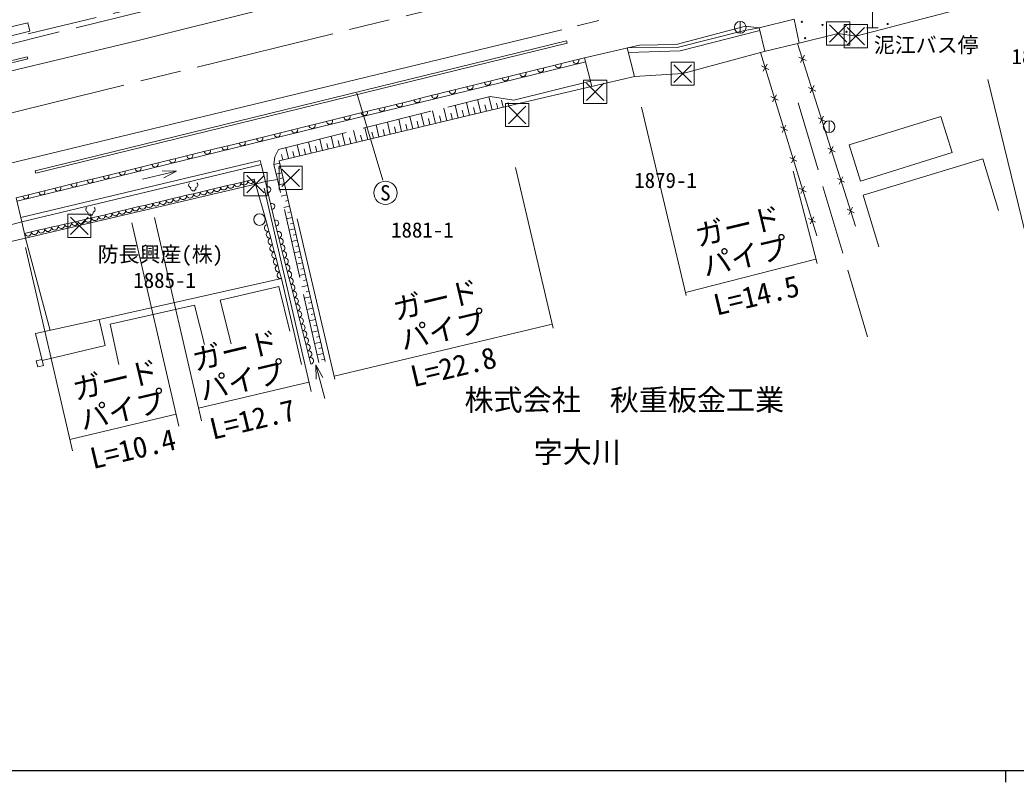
# Model space of a CAD drawing. Units: millimetres, scale not verified. Extents: x 40000 to 680000, y 20000 to 380000.
# Drawn here: x 83195 to 168914, y 204000 to 269562 of the extents above; entities that cross this region are included whole.
import ezdxf
from ezdxf.enums import TextEntityAlignment as Align

# ---------------------------------------------------------------- set-up
doc = ezdxf.new("R2010")
doc.units = ezdxf.units.MM
doc.header["$LTSCALE"] = 1000
doc.linetypes.add('CHAIN', pattern=[18.5, 12, -1.5, 3.5, -1.5])
doc.linetypes.add('DASHED', pattern=[7.5, 6, -1.5])
for name, color, linetype, lineweight in [('M-BGD', 7, 'Continuous', 13), ('M-BGD-EXST', 7, 'Continuous', 13), ('M-BMK', 2, 'CHAIN', 13), ('M-STR-HTXT', 7, 'Continuous', 13), ('M-STR-STRC', 7, 'Continuous', 13), ('M-TTL-BAND', 7, 'Continuous', 25)]:
    doc.layers.add(name, color=color, linetype=linetype, lineweight=lineweight)
doc.layers.add('M-BMK-HTXT', color=7, linetype='Continuous')
doc.styles.add('ＭＳ ゴシック', font='')
doc.styles.get('ＭＳ ゴシック').set_extended_font_data('MS Gothic')

msp = doc.modelspace()

# ---------------------------------------------------------------- linework, layer by layer
at = {"layer": 'M-BGD', "linetype": 'DASHED'}
for p, q in [((66182, 263497), (100598, 271987)), ((97038, 271530), (66057, 264038)), ((150168, 262431), (156228, 241988)), ((104316, 255675), (105363, 255843)), ((108922, 240081), (105363, 255843)), ((83355, 252194), (75354, 250095)), ((90012, 243797), (84544, 242584))]:
    msp.add_line(p, q, dxfattribs=at)
at = {"layer": 'M-BGD'}
for p, q in [((165044, 270735), (155123, 268172)), ((153601, 268399), (150257, 267558)), ((155123, 268172), (153601, 268399)), ((84513, 256567), (130233, 267757)), ((84561, 256373), (130280, 267563)), ((130233, 267757), (130280, 267563)), ((139671, 267454), (136505, 267400)), ((155095, 251830), (150118, 267525)), ((135462, 267158), (139745, 267188)), ((146929, 266765), (151756, 251002)), ((74647, 264143), (83817, 266402)), ((74695, 263949), (83865, 266208)), ((131878, 265948), (82946, 253964)), ((83817, 266402), (83865, 266208)), ((130270, 265928), (128752, 265554)), ((131788, 266303), (130270, 265928)), ((147499, 265757), (147163, 265146)), ((150844, 266061), (150221, 266373)), ((150368, 265910), (150698, 266524)), ((127233, 265180), (125715, 264805)), ((128752, 265554), (127233, 265180)), ((147021, 265610), (147641, 265292)), ((122679, 264057), (121161, 263682)), ((124197, 264431), (122679, 264057)), ((125715, 264805), (124197, 264431)), ((125682, 262663), (132296, 264289)), ((119642, 263308), (118124, 262933)), ((121161, 263682), (119642, 263308)), ((151674, 263446), (151051, 263757)), ((151197, 263295), (151527, 263908)), ((116606, 262559), (115088, 262185)), ((118124, 262933), (116606, 262559)), ((121874, 261355), (121609, 262469)), ((122847, 261587), (122579, 262712)), ((123820, 261819), (123549, 262955)), ((124306, 261935), (124198, 262389)), ((124792, 262051), (124648, 262657)), ((125279, 262167), (125214, 262453)), ((147825, 262983), (148446, 262665)), ((148303, 263130), (147968, 262519)), ((112084, 261446), (110582, 261076)), ((113586, 261815), (112084, 261446)), ((115088, 262185), (113586, 261815)), ((117984, 260427), (117728, 261498)), ((118956, 260659), (118698, 261741)), ((119929, 260891), (119668, 261984)), ((120415, 261007), (120284, 261556)), ((120902, 261123), (120638, 262227)), ((121388, 261239), (121256, 261794)), ((122361, 261471), (122227, 262031)), ((123333, 261703), (123199, 262268)), ((109080, 260707), (107578, 260337)), ((110582, 261076), (109080, 260707)), ((115065, 259731), (114818, 260770)), ((116038, 259963), (115788, 261012)), ((116524, 260079), (116399, 260606)), ((117011, 260195), (116758, 261255)), ((117497, 260311), (117370, 260844)), ((118470, 260543), (118342, 261081)), ((119443, 260775), (119313, 261319)), ((152503, 260830), (151880, 261141)), ((152027, 260679), (152357, 261292)), ((162438, 261258), (154559, 258812)), ((163405, 258144), (162438, 261258)), ((106076, 259967), (104574, 259598)), ((107578, 260337), (106076, 259967)), ((111175, 258803), (110937, 259798)), ((112147, 259035), (111907, 260041)), ((113120, 259267), (112877, 260284)), ((113606, 259383), (113484, 259894)), ((114093, 259499), (113848, 260527)), ((114579, 259615), (114456, 260132)), ((115552, 259847), (115427, 260369)), ((148630, 260356), (149250, 260038)), ((149108, 260503), (148772, 259892)), ((103072, 259228), (101570, 258859)), ((104574, 259598), (103072, 259228)), ((108256, 258107), (108027, 259070)), ((109229, 258339), (108997, 259313)), ((109716, 258455), (109599, 258944)), ((110202, 258571), (109967, 259555)), ((110688, 258687), (110570, 259182)), ((111661, 258919), (111542, 259419)), ((112634, 259151), (112513, 259657)), ((98566, 258120), (97064, 257750)), ((100068, 258489), (98566, 258120)), ((101570, 258859), (100068, 258489)), ((106311, 257643), (106086, 258584)), ((106797, 257759), (106684, 258232)), ((107284, 257875), (107057, 258827)), ((107770, 257991), (107656, 258470)), ((108743, 258223), (108627, 258707)), ((153333, 258214), (152710, 258525)), ((152856, 258063), (153186, 258676)), ((154559, 258812), (155526, 255698)), ((155526, 255698), (163405, 258144)), ((95562, 257381), (94060, 257011)), ((97064, 257750), (95562, 257381)), ((105547, 257245), (105054, 257127)), ((105500, 257449), (109463, 240192)), ((105825, 257527), (105713, 257995)), ((149434, 257729), (150055, 257411)), ((149913, 257876), (149577, 257265)), ((166066, 257604), (155761, 254475)), ((167412, 253174), (166066, 257604)), ((84513, 256567), (84561, 256373)), ((91295, 256332), (89912, 255992)), ((92678, 256671), (91295, 256332)), ((94060, 257011), (92678, 256671)), ((96665, 256564), (93750, 255854)), ((96665, 256564), (95428, 256571)), ((96665, 256564), (95570, 255988)), ((105257, 256284), (105742, 256395)), ((105427, 256801), (105638, 256850)), ((88529, 255652), (87147, 255312)), ((89912, 255992), (88529, 255652)), ((101028, 255309), (101612, 255448)), ((101612, 255448), (102195, 255587)), ((102195, 255587), (102779, 255726)), ((102779, 255726), (103355, 255863)), ((103355, 255863), (104463, 251961)), ((103475, 255439), (104316, 255675)), ((104316, 255675), (104655, 254238)), ((105948, 255500), (105465, 255389)), ((105585, 255912), (105840, 255971)), ((154162, 255598), (153539, 255909)), ((153686, 255447), (154016, 256061)), ((84381, 254633), (82876, 254263)), ((83688, 250798), (103475, 255439)), ((85764, 254973), (84381, 254633)), ((87147, 255312), (85764, 254973)), ((97526, 254475), (98110, 254614)), ((98110, 254614), (98693, 254753)), ((98693, 254753), (99277, 254892)), ((99277, 254892), (99861, 255031)), ((99861, 255031), (100444, 255170)), ((100444, 255170), (101028, 255309)), ((106060, 255013), (105817, 254957)), ((150239, 255102), (150859, 254784)), ((150717, 255248), (150381, 254638)), ((94024, 253640), (94608, 253779)), ((94608, 253779), (95192, 253918)), ((95192, 253918), (95775, 254057)), ((95775, 254057), (96359, 254197)), ((96359, 254197), (96943, 254336)), ((96943, 254336), (97526, 254475)), ((104655, 254238), (104995, 252800)), ((106172, 254525), (105685, 254414)), ((106284, 254038), (106040, 253982)), ((155761, 254475), (157106, 250045)), ((90523, 252806), (91106, 252945)), ((91106, 252945), (91690, 253084)), ((91690, 253084), (92274, 253223)), ((92274, 253223), (92857, 253362)), ((92857, 253362), (93441, 253501)), ((93441, 253501), (94024, 253640)), ((106396, 253551), (105906, 253438)), ((106507, 253063), (106262, 253007)), ((154992, 252982), (154368, 253294)), ((154515, 252831), (154845, 253445)), ((87039, 251988), (87614, 252119)), ((87614, 252119), (88188, 252250)), ((88188, 252250), (88772, 252389)), ((88772, 252389), (89355, 252528)), ((89355, 252528), (89939, 252667)), ((89939, 252667), (90523, 252806)), ((104995, 252800), (105335, 251363)), ((106619, 252576), (106126, 252463)), ((106731, 252089), (106484, 252032)), ((151044, 252475), (151664, 252157)), ((151522, 252621), (151186, 252011)), ((83591, 251202), (84166, 251333)), ((84166, 251333), (84741, 251464)), ((84741, 251464), (85315, 251595)), ((85315, 251595), (85890, 251726)), ((85890, 251726), (86464, 251857)), ((86464, 251857), (87039, 251988)), ((104463, 251961), (104617, 251380)), ((104617, 251380), (104772, 250799)), ((105479, 250792), (105335, 251363)), ((106843, 251601), (106346, 251487)), ((75662, 248937), (83688, 250798)), ((104772, 250799), (104926, 250218)), ((105624, 250222), (105479, 250792)), ((107067, 250627), (106566, 250512)), ((106955, 251114), (106706, 251057)), ((104926, 250218), (105081, 249637)), ((105081, 249637), (105235, 249056)), ((105769, 249651), (105624, 250222)), ((105914, 249081), (105769, 249651)), ((107291, 249652), (106787, 249536)), ((107179, 250140), (106928, 250082)), ((105235, 249056), (105390, 248475)), ((106059, 248510), (105914, 249081)), ((107515, 248678), (107007, 248561)), ((107403, 249165), (107150, 249107)), ((105390, 248475), (105544, 247894)), ((105544, 247894), (105699, 247313)), ((106204, 247940), (106059, 248510)), ((106348, 247369), (106204, 247940)), ((107626, 248190), (107372, 248132)), ((106493, 246799), (106348, 247369)), ((107738, 247703), (107227, 247586)), ((107850, 247216), (107594, 247157)), ((106638, 246228), (106493, 246799)), ((106783, 245658), (106638, 246228)), ((107962, 246728), (107448, 246610)), ((108074, 246241), (107816, 246182)), ((106928, 245087), (106783, 245658)), ((108186, 245754), (107668, 245635)), ((108298, 245266), (108038, 245207)), ((107072, 244517), (106928, 245087)), ((107217, 243946), (107072, 244517)), ((108410, 244779), (107888, 244659)), ((107362, 243376), (107217, 243946)), ((108634, 243804), (108108, 243684)), ((108522, 244292), (108260, 244232)), ((107507, 242806), (107362, 243376)), ((107652, 242235), (107507, 242806)), ((108857, 242830), (108329, 242708)), ((108746, 243317), (108482, 243257)), ((107796, 241665), (107652, 242235)), ((109081, 241855), (108549, 241733)), ((108969, 242342), (108704, 242282)), ((107941, 241094), (107796, 241665)), ((108086, 240524), (107941, 241094)), ((109305, 240881), (108769, 240757)), ((109193, 241368), (108926, 241307)), ((84607, 240228), (85091, 240358)), ((84607, 240228), (84745, 239716)), ((85228, 239845), (85116, 240262)), ((108231, 239953), (108086, 240524)), ((109417, 240393), (109148, 240331)), ((84745, 239716), (85228, 239845)), ((108664, 239897), (109259, 238813)), ((108664, 239897), (108678, 238660)), ((108664, 239897), (109425, 236995))]:
    msp.add_line(p, q, dxfattribs=at)
msp.add_lwpolyline([(83867, 269309), (73216, 266781), (73418, 265922), (84044, 268603)], close=True, dxfattribs=at)
for points in [[(136090, 264698), (140228, 264941), (147338, 266876), (150257, 267558), (149806, 269617), (146806, 268894), (147305, 266868)], [(146864, 268656), (140002, 266909), (135561, 266769)], [(139745, 267188), (145438, 268626), (146806, 268894), (145624, 269039), (139671, 267454)], [(105500, 257449), (125765, 262283), (132391, 263828), (136090, 264698), (135462, 267158)], [(136505, 267400), (131788, 266303), (132411, 263833)], [(103957, 257130), (103874, 257476), (83269, 252564)], [(83355, 252194), (95455, 255094), (103957, 257130), (104316, 255675)], [(82876, 254263), (83355, 252194), (83688, 250797), (85788, 242860)], [(90012, 243797), (105699, 247313), (107428, 239916)], [(106435, 242783), (105466, 246631), (100428, 245461), (101365, 241689)], [(99064, 241646), (98222, 245024), (90967, 243378), (91702, 239926)], [(84544, 242584), (85115, 240262), (90520, 241557), (90012, 243797)]]:
    msp.add_lwpolyline(points, dxfattribs=at)
at = {"layer": 'M-BGD', "linetype": 'DASHED'}
for points in [[(105454, 258426), (123667, 262985), (125682, 262663)], [(105454, 258426), (105144, 257789), (105052, 257135), (105363, 255843)]]:
    msp.add_lwpolyline(points, dxfattribs=at)
at = {"layer": 'M-BGD'}
for centre in [(150484, 269405), (152261, 269128), (157870, 269211), (154316, 268544), (150761, 267989)]:
    msp.add_circle(centre, 50, dxfattribs=at)
for centre, radius, start, end in [((129520, 265706), 263, 185.81635, 21.89034), ((131038, 266080), 263, 185.81468, 21.88936), ((126483, 264957), 263, 185.81692, 21.88925), ((128001, 265331), 263, 185.81366, 21.89091), ((123447, 264208), 263, 185.81366, 21.89091), ((124965, 264582), 263, 185.81411, 21.89046), ((118892, 263085), 263, 185.81366, 21.89091), ((120410, 263459), 263, 185.81411, 21.89046), ((121929, 263834), 263, 185.81468, 21.88936), ((115856, 262336), 263, 185.81411, 21.89046), ((117374, 262711), 263, 185.81468, 21.88936), ((112844, 261592), 261, 185.16895, 22.47554), ((114346, 261962), 261, 185.16835, 22.47883), ((109840, 260853), 261, 185.1685, 22.47599), ((111342, 261223), 261, 185.16892, 22.47772), ((105334, 259745), 261, 185.16937, 22.47727), ((106836, 260114), 261, 185.16792, 22.4771), ((108338, 260484), 261, 185.16835, 22.47883), ((102330, 259005), 261, 185.16892, 22.47772), ((103832, 259375), 261, 185.1685, 22.47599), ((99327, 258266), 261, 185.16835, 22.47883), ((100829, 258636), 261, 185.16792, 22.4771), ((94821, 257158), 261, 185.1685, 22.47599), ((96323, 257527), 261, 185.16892, 22.47772), ((97825, 257897), 261, 185.16895, 22.47554), ((92000, 256447), 244, 180.49359, 27.11394), ((93382, 256787), 244, 180.49123, 27.11395), ((87851, 255428), 244, 180.49286, 27.11409), ((89234, 255767), 244, 180.49286, 27.11409), ((90617, 256107), 244, 180.49466, 27.11229), ((101320, 255378), 300, 193.39489, 13.4032), ((101903, 255517), 300, 193.39697, 13.40298), ((102487, 255656), 300, 193.39697, 13.40298), ((103068, 255791), 296, 192.64345, 14.15562), ((85086, 254748), 244, 180.49123, 27.11395), ((86469, 255088), 244, 180.49178, 27.11574), ((97818, 254544), 300, 193.39697, 13.40298), ((98402, 254683), 300, 193.39511, 13.40484), ((98985, 254822), 300, 193.39489, 13.4032), ((99569, 254961), 300, 193.39697, 13.40298), ((100153, 255100), 300, 193.39697, 13.40298), ((100736, 255239), 300, 193.39511, 13.40484), ((104533, 254968), 251, 272.0371, 114.54682), ((83703, 254409), 244, 180.49231, 27.1123), ((94316, 253710), 300, 193.39489, 13.4032), ((94900, 253849), 300, 193.39697, 13.40298), ((95483, 253988), 300, 193.39697, 13.40298), ((96067, 254127), 300, 193.39511, 13.40484), ((96651, 254266), 300, 193.39489, 13.4032), ((97234, 254405), 300, 193.39697, 13.40298), ((104873, 253530), 251, 272.0371, 114.54682), ((90814, 252876), 300, 193.39697, 13.40298), ((91398, 253015), 300, 193.39489, 13.4032), ((91982, 253154), 300, 193.39697, 13.40298), ((92565, 253293), 300, 193.39697, 13.40298), ((93149, 253432), 300, 193.39697, 13.40298), ((93733, 253571), 300, 193.39511, 13.40484), ((87327, 252048), 295, 191.82102, 13.87077), ((87902, 252179), 295, 191.82073, 13.87338), ((88480, 252319), 300, 193.39511, 13.40484), ((89064, 252459), 300, 193.39489, 13.4032), ((89647, 252598), 300, 193.39697, 13.40298), ((90231, 252737), 300, 193.39697, 13.40298), ((105213, 252093), 251, 272.03653, 114.55019), ((83880, 251262), 295, 191.81821, 13.874), ((84454, 251393), 295, 191.82125, 13.87243), ((85029, 251524), 295, 191.81916, 13.87263), ((85604, 251655), 295, 191.82073, 13.87338), ((86178, 251786), 295, 191.81916, 13.87263), ((86753, 251917), 295, 191.82073, 13.87338), ((104540, 251671), 301, 105.00624, 284.77532), ((104695, 251090), 301, 105.00901, 284.77206), ((105413, 251079), 294, 283.14198, 105.34416), ((104849, 250509), 301, 105.00833, 284.77507), ((105557, 250508), 294, 283.14198, 105.34416), ((105004, 249928), 301, 105.00809, 284.77347), ((105158, 249347), 301, 105.00833, 284.77507), ((105702, 249938), 294, 283.14104, 105.34558), ((105847, 249367), 294, 283.14198, 105.34416), ((105313, 248766), 301, 105.00624, 284.77532), ((105992, 248797), 294, 283.14198, 105.34416), ((105467, 248185), 301, 105.00809, 284.77347), ((105622, 247604), 301, 105.00833, 284.77507), ((106137, 248226), 294, 283.14198, 105.34416), ((106281, 247656), 294, 283.14104, 105.34558), ((106426, 247086), 294, 283.14198, 105.34416), ((106571, 246515), 294, 283.14198, 105.34416), ((106716, 245945), 294, 283.14198, 105.34416), ((106861, 245374), 294, 283.14151, 105.34511), ((107005, 244804), 294, 283.13987, 105.34438), ((107150, 244233), 294, 283.14013, 105.34601), ((107295, 243663), 294, 283.14013, 105.34601), ((107440, 243092), 294, 283.14013, 105.34601), ((107585, 242522), 294, 283.13919, 105.34743), ((107729, 241951), 294, 283.14013, 105.34601), ((107874, 241381), 294, 283.14013, 105.34601), ((108019, 240810), 294, 283.14013, 105.34601), ((108164, 240240), 294, 283.13919, 105.34743)]:
    msp.add_arc(centre, radius, start, end, dxfattribs=at)
at = {"layer": 'M-BGD-EXST'}
for p, q in [((156549, 268870), (156549, 270870)), ((145180, 269426), (145180, 268426)), ((152851, 267649), (154351, 269149)), ((152851, 269149), (154351, 267649)), ((154373, 267422), (155873, 268922)), ((154373, 268922), (155873, 267422)), ((156049, 268870), (157049, 268870)), ((139478, 264191), (140978, 265691)), ((139478, 265691), (140978, 264191)), ((131944, 262627), (133444, 264127)), ((131944, 264127), (133444, 262627)), ((112177, 263274), (114421, 255787)), ((125233, 260631), (126733, 262131)), ((125233, 262131), (126733, 260631)), ((152827, 260882), (152827, 259882)), ((105739, 255223), (107239, 256723)), ((105739, 256723), (107239, 255223)), ((102725, 254689), (104225, 256189)), ((102725, 256189), (104225, 254689)), ((87556, 251092), (89056, 252592)), ((87556, 252592), (89056, 251092))]:
    msp.add_line(p, q, dxfattribs=at)
for points in [[(152601, 267399), (154601, 267399), (154601, 269399), (152601, 269399)], [(154123, 267172), (156123, 267172), (156123, 269172), (154123, 269172)], [(139228, 263941), (141228, 263941), (141228, 265941), (139228, 265941)], [(131694, 262377), (133694, 262377), (133694, 264377), (131694, 264377)], [(124983, 260381), (126983, 260381), (126983, 262381), (124983, 262381)], [(102475, 254439), (104475, 254439), (104475, 256439), (102475, 256439)], [(105489, 254973), (107489, 254973), (107489, 256973), (105489, 256973)], [(87306, 250842), (89306, 250842), (89306, 252842), (87306, 252842)]]:
    msp.add_lwpolyline(points, close=True, dxfattribs=at)
for centre, radius in [((145180, 268926), 500), ((152827, 260382), 500), ((114646, 254687), 1000), ((103809, 252389), 500)]:
    msp.add_circle(centre, radius, dxfattribs=at)
for centre, radius, start, end in [((97938, 255369), 230, 130.60021, 257.47228), ((98278, 255369), 230, 282.52772, 49.39979), ((98108, 255090), 226, 166.31445, 13.68555), ((89095, 253246), 230, 130.59924, 257.47325), ((89265, 252967), 226, 166.31445, 13.68555), ((89435, 253246), 230, 282.52675, 49.40076)]:
    msp.add_arc(centre, radius, start, end, dxfattribs=at)
at = {"layer": 'M-BMK'}
msp.add_line((164009, 281605), (68205, 258077), dxfattribs=at)
at = {"layer": 'M-STR-HTXT'}
for p, q in [((166493, 264428), (171343, 244440)), ((136690, 262055), (140521, 245871)), ((129073, 243048), (125837, 256857)), ((149729, 256565), (151787, 248616)), ((108253, 237606), (104204, 255095)), ((96870, 234622), (92821, 252111)), ((98819, 235073), (94769, 252562)), ((110294, 238647), (107058, 252456)), ((87712, 232501), (83663, 249991)), ((151692, 248984), (140466, 246106)), ((110228, 238928), (128996, 243377)), ((98566, 236163), (108066, 238415)), ((96634, 235643), (87488, 233471))]:
    msp.add_line(p, q, dxfattribs=at)
at = {"layer": 'M-STR-STRC'}
for p, q in [((131149, 269044), (133015, 269508)), ((68409, 253870), (129814, 268717))]:
    msp.add_line(p, q, dxfattribs=at)
msp.add_lwpolyline([(243740, 306756), (230426, 302498), (222174, 299914), (214163, 297536), (210571, 296477), (205661, 295211), (199097, 293505), (194109, 292290), (186693, 290482), (177131, 288130), (166381, 285520), (155993, 283039), (144467, 280248), (126120, 275726), (104180, 270480), (93249, 267767), (75986, 263632), (66676, 261362)], dxfattribs=at)
at = {"layer": 'M-TTL-BAND'}
for p, q in [((40000, 205000), (579000, 205000)), ((168000, 205000), (168000, 204000))]:
    msp.add_line(p, q, dxfattribs=at)

# ---------------------------------------------------------------- texts
at = {"layer": 'M-BGD-EXST', "style": 'ＭＳ ゴシック'}
msp.add_text('S', height=1320, dxfattribs=at).set_placement((114646, 254687), align=Align.MIDDLE_CENTER)
at = {"layer": 'M-BMK-HTXT', "style": 'ＭＳ ゴシック'}
for s, height, p in [('泥江バス停', 1320, (161180, 267409)), ('1875', 1320, (170321, 266421)), ('1879-1', 1320, (138750, 255764)), ('1881-1', 1320, (117828, 251496)), ('防長興産(株)', 1320, (95283, 249408)), ('1885-1', 1320, (95643, 247167)), ('株式会社\u3000秋重板金工業', 1833, (135201, 236876)), ('字大川', 1833, (131158, 232387))]:
    msp.add_text(s, height=height, dxfattribs=at).set_placement(p, align=Align.MIDDLE_CENTER)
at = {"layer": 'M-STR-HTXT', "style": 'ＭＳ ゴシック'}
for s, rotation, p in [('ガード', 13.401, (144980, 251827)), ('パイプ', 13.402, (145591, 249231)), ('ガード', 13.402, (118976, 245489)), ('L=14.5', 13.401, (146572, 245880)), ('パイプ', 13.401, (119586, 242894)), ('ガード', 13.401, (101713, 241135)), ('L=22.8', 13.401, (120498, 239726)), ('ガード', 13.401, (91415, 238607)), ('パイプ', 13.402, (102324, 238540)), ('パイプ', 13.402, (92025, 236011)), ('L=12.7', 13.401, (103216, 235203)), ('L=10.4', 13.401, (92917, 232674))]:
    msp.add_text(s, height=1833, rotation=rotation, dxfattribs=at).set_placement(p, align=Align.MIDDLE_CENTER)

doc.saveas('drawing.dxf')
